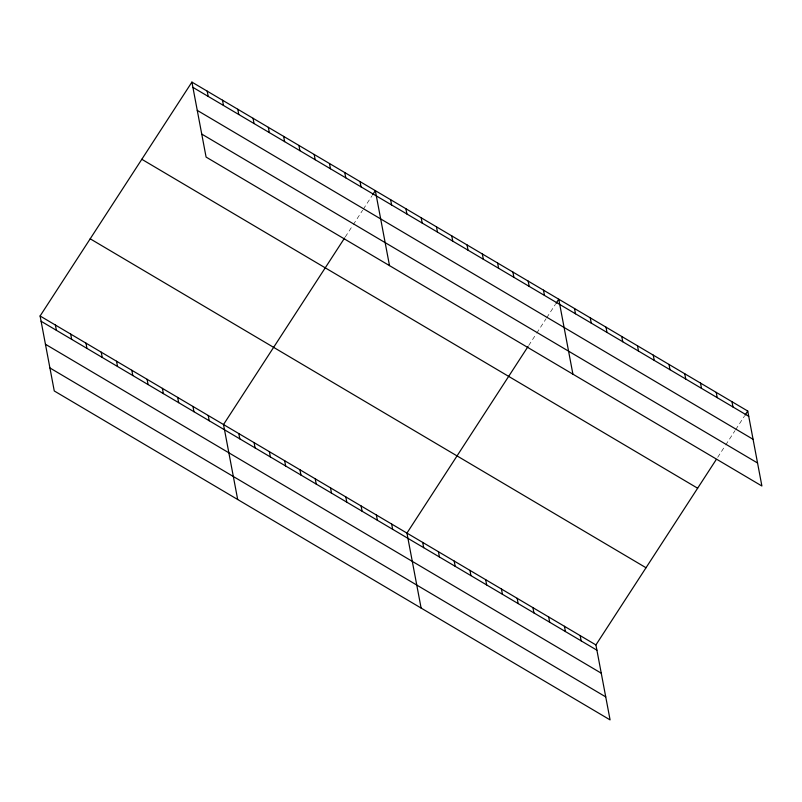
<?xml version="1.0" encoding="UTF-8"?>
<svg xmlns="http://www.w3.org/2000/svg" width="802" height="802" viewBox="0 0 802 802"><rect width="100%" height="100%" fill="white"/><g stroke="black" fill="none" stroke-linecap="round" stroke-linejoin="round"><path stroke-width="0.6" stroke-dasharray="4.01 3.01" d="M345.271 236.961L352.619 225.643M353.291 224.61L362.644 210.204M363.306 209.172L371.998 195.798M528.698 345.512L536.047 334.193M536.708 333.161L546.062 318.755M546.733 317.722L555.415 304.349M717.68 457.351L725.018 446.032M725.69 445L735.043 430.594M735.715 429.561L744.396 416.188"/><path stroke-width="1.2" d="M716.336 459.406L595.916 644.928L610.081 719.895L54.265 390.965L40.1 315.988L191.919 82.105L747.735 411.035L761.9 486.012L206.084 157.072L191.919 82.105M344.609 237.993L223.517 424.539L237.683 499.506M372.659 194.766L375.336 190.655L389.501 265.622M528.027 346.544L406.945 533.089L421.11 608.056M556.087 303.316L558.753 299.196L572.919 374.173M745.058 415.155L747.735 411.035M192.911 87.368L748.727 416.308M197.252 110.375L753.078 439.306M201.733 134.074L757.549 463.005M141.814 159.287L697.64 488.217M90.195 238.806L646.021 567.746M40.1 315.988L595.916 644.928M41.092 321.261L596.919 650.191M45.443 344.258L601.259 673.199M49.924 367.958L605.741 696.898M731.985 401.722L732.978 406.985M716.236 392.399L717.229 397.672M700.487 383.075L701.489 388.348M684.738 373.762L685.74 379.025M668.988 364.439L669.991 369.712M653.249 355.116L654.242 360.389M637.5 345.802L638.492 351.065M621.75 336.479L622.743 341.752M606.001 327.156L606.994 332.429M590.252 317.843L591.244 323.106M574.503 308.519L575.495 313.793M543.475 290.154L544.468 295.427M528.187 281.111L529.18 286.374M512.899 272.068L513.892 277.332M580.177 635.605L581.169 640.878M497.611 263.016L498.613 268.289M564.428 626.282L565.42 631.555M482.333 253.973L483.325 259.236M548.678 616.969L549.671 622.232M467.045 244.931L468.037 250.194M532.929 607.645L533.921 612.918M451.757 235.878L452.759 241.151M517.18 598.322L518.172 603.595M436.478 226.836L437.471 232.099M501.43 589.009L502.423 594.272M421.19 217.793L422.183 223.056M485.681 579.686L486.674 584.959M405.902 208.741L406.905 214.014M469.932 570.362L470.934 575.635M390.624 199.698L391.617 204.971M454.183 561.049L455.185 566.312M438.433 551.726L439.436 556.999M360.048 181.603L361.04 186.876M422.694 542.413L423.687 547.676M344.76 172.56L345.762 177.833M329.482 163.518L330.474 168.781M391.657 524.047L392.649 529.31M314.194 154.465L315.186 159.738M376.369 514.994L377.371 520.267M298.905 145.423L299.908 150.696M361.09 505.952L362.083 511.215M283.627 136.38L284.62 141.643M345.802 496.909L346.795 502.172M268.339 127.338L269.332 132.601M330.514 487.857L331.507 493.13M253.051 118.285L254.054 123.558M315.226 478.814L316.229 484.077M237.773 109.242L238.765 114.506M299.948 469.772L300.94 475.035M222.485 100.2L223.477 105.463M284.66 460.719L285.652 465.992M207.197 91.147L208.199 96.42M269.372 451.676L270.374 456.95M254.094 442.634L255.086 447.897M238.806 433.581L239.798 438.854M208.239 415.496L209.232 420.759M192.951 406.444L193.944 411.717M177.663 397.401L178.666 402.674M162.385 388.358L163.377 393.622M147.097 379.316L148.089 384.579M131.809 370.263L132.801 375.536M116.521 361.221L117.523 366.484M101.242 352.178L102.235 357.441M85.954 343.126L86.947 348.399M70.666 334.083L71.669 339.346M55.388 325.041L56.381 330.304"/></g></svg>
